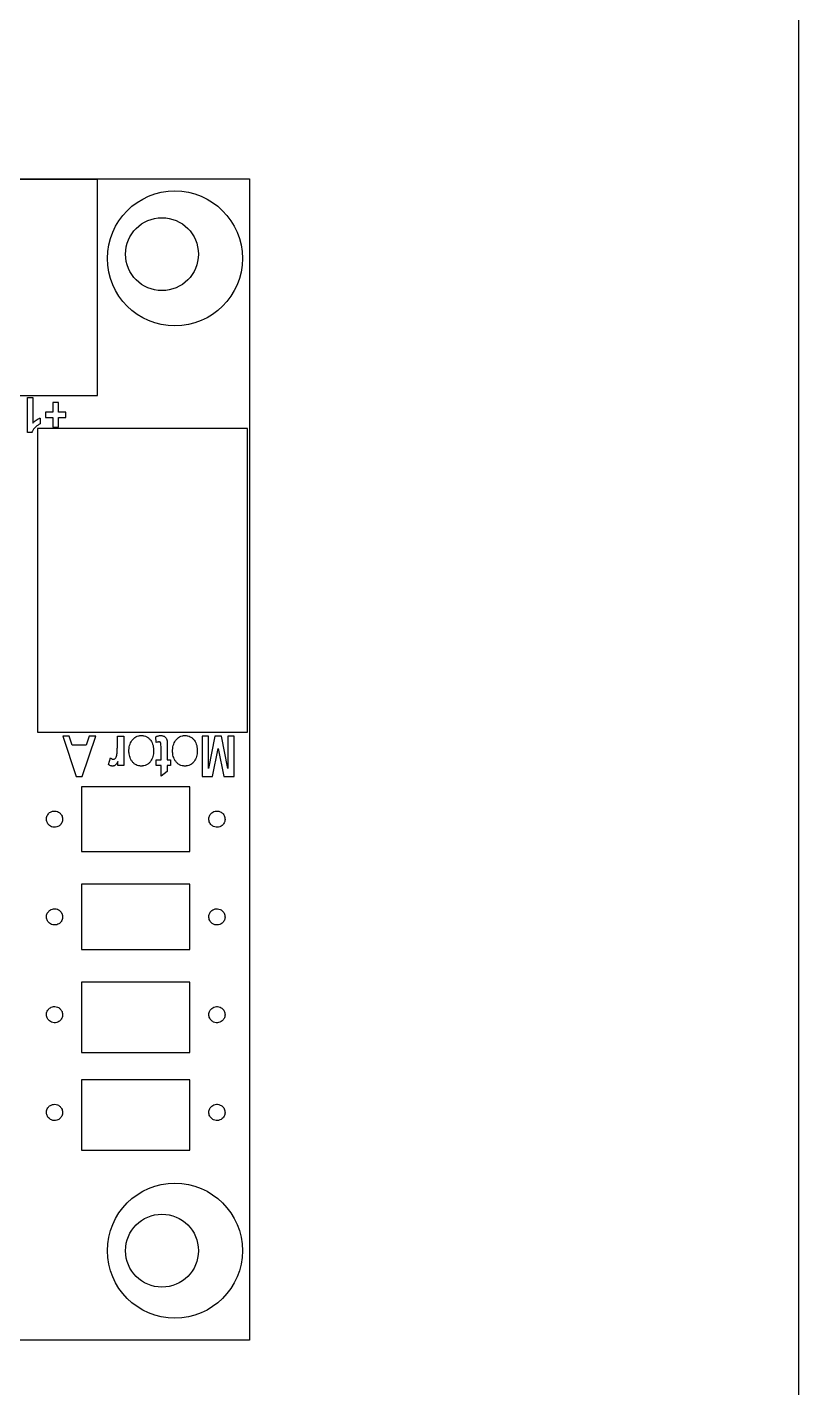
# Model space of a CAD drawing. Header units: millimetres. Extents: x -165 to 165, y -165 to 165.
# Drawn here: x -23.5 to 5.1, y 59.9 to 110.3 of the extents above; entities that cross this region are included whole.
import ezdxf

# ---------------------------------------------------------------- set-up
doc = ezdxf.new("R2010")
doc.units = ezdxf.units.MM
doc.layers.get('0').update_dxf_attribs({"linetype": 'CONTINUOUS'})

msp = doc.modelspace()

# ---------------------------------------------------------------- linework, layer by layer
for p, q in [((5.095, 0), (5.095, 144)), ((-23.48, 95.291), (-23.48, 96.591)), ((-23.48, 96.591), (-23.278, 96.591)), ((-23.278, 96.591), (-23.278, 95.646)), ((-23.008, 95.832), (-23.008, 95.612)), ((-23.314, 95.291), (-23.48, 95.291)), ((-20.148, 83.718), (-20.148, 84.055)), ((-20.148, 84.055), (-19.914, 84.055)), ((-19.914, 84.055), (-19.914, 82.964)), ((-18.705, 83.812), (-18.726, 84.031)), ((-18.297, 83.659), (-18.297, 83.178)), ((-20.479, 82.999), (-20.405, 83.245)), ((-18.707, 82.964), (-18.707, 83.178)), ((-18.707, 83.178), (-18.531, 83.178)), ((-18.531, 83.178), (-18.531, 83.629)), ((-18.297, 83.178), (-18.181, 83.178)), ((-18.181, 83.178), (-18.181, 82.964)), ((-20.129, 82.964), (-20.129, 83.119)), ((-19.914, 82.964), (-20.129, 82.964)), ((-18.531, 82.964), (-18.707, 82.964)), ((-18.531, 82.574), (-18.531, 82.964)), ((-18.297, 82.745), (-18.531, 82.574)), ((-18.181, 82.964), (-18.297, 82.964)), ((-18.297, 82.964), (-18.297, 82.745))]:
    msp.add_line(p, q)
for points in [[(-58.259, 104.686), (-15.259, 104.686), (-15.259, 61.686), (-58.259, 61.686)], [(-36.968, 104.659), (-36.968, 96.662), (-20.884, 96.662), (-20.884, 104.659)], [(-22.332, 96.406), (-22.535, 96.406), (-22.535, 96.051), (-22.805, 96.051), (-22.805, 95.849), (-22.535, 95.849), (-22.535, 95.494), (-22.332, 95.494), (-22.332, 95.849), (-22.062, 95.849), (-22.062, 96.051), (-22.332, 96.051)], [(-15.326, 95.444), (-23.102, 95.444), (-23.102, 84.199), (-15.326, 84.199)], [(-22.174, 84.055), (-21.67, 82.555), (-21.45, 82.555), (-20.947, 84.055), (-21.192, 84.055), (-21.298, 83.724), (-21.823, 83.724), (-21.93, 84.055)], [(-15.823, 84.055), (-16.057, 84.055), (-16.057, 82.855), (-16.296, 84.055), (-16.534, 84.055), (-16.778, 82.855), (-16.778, 84.055), (-17.012, 84.055), (-17.012, 82.555), (-16.629, 82.555), (-16.418, 83.598), (-16.21, 82.555), (-15.823, 82.555)], [(-17.459, 82.18), (-21.476, 82.18), (-21.476, 79.78), (-17.459, 79.78)], [(-17.459, 78.568), (-21.476, 78.568), (-21.476, 76.153), (-17.459, 76.153)], [(-17.459, 74.942), (-21.476, 74.942), (-21.476, 72.341), (-17.459, 72.341)], [(-17.459, 71.33), (-21.476, 71.33), (-21.476, 68.718), (-17.459, 68.718)]]:
    msp.add_lwpolyline(points, close=True)
for centre, radius in [((-18.016, 101.742), 2.5), ((-18.496, 101.9), 1.35), ((-18.016, 65), 2.5), ((-18.496, 65), 1.35)]:
    msp.add_circle(centre, radius)
for points, knots in [([(-23.278, 95.646), (-23.265, 95.659), (-23.255, 95.669), (-23.249, 95.676), (-23.239, 95.685), (-23.229, 95.695), (-23.219, 95.704), (-23.198, 95.722), (-23.176, 95.739), (-23.153, 95.754), (-23.13, 95.771), (-23.106, 95.785), (-23.083, 95.798), (-23.07, 95.804), (-23.058, 95.81), (-23.046, 95.816), (-23.037, 95.819), (-23.025, 95.825), (-23.008, 95.832)], [0, 0, 0, 0, 0.125, 0.125, 0.125, 0.25, 0.25, 0.25, 0.5, 0.5, 0.5, 0.75, 0.75, 0.75, 0.875, 0.875, 0.875, 1, 1, 1, 1]), ([(-23.008, 95.612), (-23.03, 95.602), (-23.048, 95.594), (-23.059, 95.588), (-23.075, 95.579), (-23.091, 95.569), (-23.107, 95.557), (-23.138, 95.535), (-23.167, 95.51), (-23.194, 95.483), (-23.223, 95.455), (-23.247, 95.426), (-23.266, 95.395), (-23.276, 95.379), (-23.285, 95.363), (-23.293, 95.345), (-23.298, 95.335), (-23.301, 95.327), (-23.304, 95.318), (-23.307, 95.313), (-23.31, 95.304), (-23.314, 95.291)], [0, 0, 0, 0, 0.125, 0.125, 0.125, 0.25, 0.25, 0.25, 0.5, 0.5, 0.5, 0.75, 0.75, 0.75, 0.875, 0.875, 0.875, 0.9375, 0.9375, 0.9375, 1, 1, 1, 1]), ([(-20.299, 83.198), (-20.291, 83.198), (-20.284, 83.198), (-20.28, 83.199), (-20.275, 83.2), (-20.269, 83.201), (-20.263, 83.203), (-20.251, 83.208), (-20.24, 83.213), (-20.23, 83.221), (-20.212, 83.235), (-20.198, 83.255), (-20.187, 83.28), (-20.179, 83.301), (-20.172, 83.324), (-20.167, 83.35), (-20.163, 83.371), (-20.16, 83.395), (-20.157, 83.423), (-20.154, 83.461), (-20.151, 83.51), (-20.15, 83.57), (-20.149, 83.6), (-20.148, 83.649), (-20.148, 83.718)], [0, 0, 0, 0, 0.03125, 0.03125, 0.03125, 0.0625, 0.0625, 0.0625, 0.125, 0.125, 0.125, 0.25, 0.25, 0.25, 0.375, 0.375, 0.375, 0.5, 0.5, 0.5, 0.75, 0.75, 0.75, 1, 1, 1, 1]), ([(-19.72, 83.503), (-19.719, 83.525), (-19.719, 83.542), (-19.718, 83.554), (-19.717, 83.57), (-19.716, 83.587), (-19.713, 83.605), (-19.709, 83.639), (-19.702, 83.672), (-19.693, 83.705), (-19.674, 83.773), (-19.645, 83.835), (-19.608, 83.889), (-19.596, 83.906), (-19.582, 83.923), (-19.566, 83.941), (-19.555, 83.953), (-19.543, 83.964), (-19.53, 83.976), (-19.508, 83.994), (-19.484, 84.011), (-19.458, 84.025), (-19.428, 84.041), (-19.397, 84.054), (-19.363, 84.062), (-19.347, 84.066), (-19.33, 84.069), (-19.313, 84.071), (-19.302, 84.072), (-19.285, 84.073), (-19.262, 84.074)], [0, 0, 0, 0, 0.0625, 0.0625, 0.0625, 0.125, 0.125, 0.125, 0.25, 0.25, 0.25, 0.5, 0.5, 0.5, 0.581633, 0.581633, 0.581633, 0.642857, 0.642857, 0.642857, 0.75, 0.75, 0.75, 0.875, 0.875, 0.875, 0.9375, 0.9375, 0.9375, 1, 1, 1, 1]), ([(-19.262, 84.074), (-19.239, 84.074), (-19.222, 84.073), (-19.21, 84.071), (-19.193, 84.07), (-19.176, 84.067), (-19.159, 84.063), (-19.125, 84.055), (-19.093, 84.043), (-19.062, 84.027), (-19.032, 84.011), (-19.003, 83.991), (-18.977, 83.967), (-18.95, 83.943), (-18.927, 83.917), (-18.908, 83.89), (-18.87, 83.837), (-18.843, 83.774), (-18.826, 83.7), (-18.818, 83.669), (-18.813, 83.635), (-18.809, 83.598), (-18.807, 83.581), (-18.806, 83.564), (-18.805, 83.546), (-18.805, 83.534), (-18.804, 83.517), (-18.804, 83.494)], [0, 0, 0, 0, 0.0625, 0.0625, 0.0625, 0.125, 0.125, 0.125, 0.25, 0.25, 0.25, 0.375, 0.375, 0.375, 0.5, 0.5, 0.5, 0.75, 0.75, 0.75, 0.875, 0.875, 0.875, 0.9375, 0.9375, 0.9375, 1, 1, 1, 1]), ([(-18.726, 84.031), (-18.706, 84.04), (-18.691, 84.047), (-18.681, 84.05), (-18.667, 84.056), (-18.651, 84.06), (-18.633, 84.064), (-18.616, 84.068), (-18.6, 84.07), (-18.585, 84.072), (-18.574, 84.073), (-18.557, 84.074), (-18.536, 84.074)], [0, 0, 0, 0, 0.25, 0.25, 0.25, 0.5, 0.5, 0.5, 0.75, 0.75, 0.75, 1, 1, 1, 1]), ([(-18.603, 83.84), (-18.614, 83.84), (-18.623, 83.839), (-18.629, 83.837), (-18.637, 83.836), (-18.645, 83.834), (-18.655, 83.831), (-18.667, 83.827), (-18.683, 83.821), (-18.705, 83.812)], [0, 0, 0, 0, 0.25, 0.25, 0.25, 0.5, 0.5, 0.5, 1, 1, 1, 1]), ([(-18.539, 83.798), (-18.543, 83.807), (-18.546, 83.813), (-18.549, 83.816), (-18.553, 83.822), (-18.558, 83.826), (-18.564, 83.83), (-18.57, 83.834), (-18.576, 83.837), (-18.583, 83.838), (-18.587, 83.839), (-18.594, 83.84), (-18.603, 83.84)], [0, 0, 0, 0, 0.25, 0.25, 0.25, 0.5, 0.5, 0.5, 0.75, 0.75, 0.75, 1, 1, 1, 1]), ([(-18.531, 83.629), (-18.531, 83.652), (-18.531, 83.681), (-18.532, 83.714), (-18.533, 83.74), (-18.534, 83.759), (-18.535, 83.77), (-18.536, 83.777), (-18.536, 83.782), (-18.536, 83.785), (-18.537, 83.789), (-18.538, 83.793), (-18.539, 83.798)], [0, 0, 0, 0, 0.5, 0.5, 0.5, 0.833333, 0.833333, 0.833333, 0.916667, 0.916667, 0.916667, 1, 1, 1, 1]), ([(-18.536, 84.074), (-18.518, 84.074), (-18.506, 84.073), (-18.497, 84.072), (-18.485, 84.071), (-18.472, 84.069), (-18.459, 84.065), (-18.441, 84.061), (-18.425, 84.054), (-18.412, 84.047), (-18.404, 84.043), (-18.397, 84.038), (-18.39, 84.033), (-18.37, 84.018), (-18.353, 83.999), (-18.34, 83.976), (-18.333, 83.965), (-18.328, 83.953), (-18.323, 83.941), (-18.32, 83.933), (-18.317, 83.921), (-18.312, 83.905)], [0, 0, 0, 0, 0.125, 0.125, 0.125, 0.25, 0.25, 0.25, 0.416667, 0.416667, 0.416667, 0.5, 0.5, 0.5, 0.75, 0.75, 0.75, 0.875, 0.875, 0.875, 1, 1, 1, 1]), ([(-18.312, 83.905), (-18.309, 83.891), (-18.307, 83.88), (-18.306, 83.87), (-18.305, 83.861), (-18.304, 83.849), (-18.303, 83.835), (-18.301, 83.82), (-18.3, 83.802), (-18.3, 83.782), (-18.299, 83.757), (-18.298, 83.734), (-18.298, 83.712), (-18.298, 83.701), (-18.298, 83.683), (-18.297, 83.659)], [0, 0, 0, 0, 0.142857, 0.142857, 0.142857, 0.285714, 0.285714, 0.285714, 0.5, 0.5, 0.5, 0.785714, 0.785714, 0.785714, 1, 1, 1, 1]), ([(-18.103, 83.503), (-18.102, 83.525), (-18.102, 83.542), (-18.101, 83.554), (-18.1, 83.57), (-18.099, 83.587), (-18.096, 83.605), (-18.092, 83.639), (-18.085, 83.672), (-18.076, 83.705), (-18.057, 83.773), (-18.028, 83.835), (-17.991, 83.889), (-17.979, 83.906), (-17.965, 83.923), (-17.949, 83.941), (-17.938, 83.953), (-17.926, 83.964), (-17.913, 83.976), (-17.891, 83.994), (-17.867, 84.011), (-17.841, 84.025), (-17.811, 84.041), (-17.78, 84.054), (-17.747, 84.062), (-17.73, 84.066), (-17.713, 84.069), (-17.696, 84.071), (-17.685, 84.072), (-17.668, 84.073), (-17.645, 84.074)], [0, 0, 0, 0, 0.0625, 0.0625, 0.0625, 0.125, 0.125, 0.125, 0.25, 0.25, 0.25, 0.5, 0.5, 0.5, 0.581633, 0.581633, 0.581633, 0.642857, 0.642857, 0.642857, 0.75, 0.75, 0.75, 0.875, 0.875, 0.875, 0.9375, 0.9375, 0.9375, 1, 1, 1, 1]), ([(-17.645, 84.074), (-17.622, 84.074), (-17.605, 84.073), (-17.594, 84.071), (-17.577, 84.07), (-17.559, 84.067), (-17.542, 84.063), (-17.508, 84.055), (-17.476, 84.043), (-17.445, 84.027), (-17.415, 84.011), (-17.386, 83.991), (-17.36, 83.967), (-17.333, 83.943), (-17.31, 83.917), (-17.291, 83.89), (-17.253, 83.837), (-17.226, 83.774), (-17.209, 83.7), (-17.201, 83.669), (-17.196, 83.635), (-17.192, 83.598), (-17.19, 83.581), (-17.189, 83.564), (-17.188, 83.546), (-17.188, 83.534), (-17.188, 83.517), (-17.187, 83.494)], [0, 0, 0, 0, 0.0625, 0.0625, 0.0625, 0.125, 0.125, 0.125, 0.25, 0.25, 0.25, 0.375, 0.375, 0.375, 0.5, 0.5, 0.5, 0.75, 0.75, 0.75, 0.875, 0.875, 0.875, 0.9375, 0.9375, 0.9375, 1, 1, 1, 1]), ([(-20.405, 83.245), (-20.395, 83.237), (-20.387, 83.231), (-20.382, 83.227), (-20.374, 83.221), (-20.365, 83.216), (-20.356, 83.212), (-20.346, 83.207), (-20.337, 83.204), (-20.328, 83.202), (-20.322, 83.2), (-20.312, 83.199), (-20.299, 83.198)], [0, 0, 0, 0, 0.25, 0.25, 0.25, 0.5, 0.5, 0.5, 0.75, 0.75, 0.75, 1, 1, 1, 1]), ([(-19.261, 82.944), (-19.284, 82.945), (-19.3, 82.946), (-19.312, 82.947), (-19.329, 82.948), (-19.345, 82.951), (-19.362, 82.954), (-19.396, 82.962), (-19.427, 82.973), (-19.457, 82.988), (-19.487, 83.004), (-19.514, 83.023), (-19.539, 83.046), (-19.562, 83.067), (-19.584, 83.093), (-19.605, 83.122), (-19.624, 83.15), (-19.641, 83.179), (-19.656, 83.21), (-19.671, 83.242), (-19.683, 83.273), (-19.692, 83.304), (-19.701, 83.335), (-19.708, 83.368), (-19.713, 83.402), (-19.715, 83.419), (-19.717, 83.436), (-19.718, 83.453), (-19.719, 83.464), (-19.719, 83.481), (-19.72, 83.503)], [0, 0, 0, 0, 0.0625, 0.0625, 0.0625, 0.125, 0.125, 0.125, 0.25, 0.25, 0.25, 0.375, 0.375, 0.375, 0.5, 0.5, 0.5, 0.625, 0.625, 0.625, 0.75, 0.75, 0.75, 0.875, 0.875, 0.875, 0.9375, 0.9375, 0.9375, 1, 1, 1, 1]), ([(-18.804, 83.494), (-18.805, 83.472), (-18.805, 83.455), (-18.806, 83.444), (-18.807, 83.427), (-18.808, 83.41), (-18.81, 83.394), (-18.815, 83.361), (-18.822, 83.329), (-18.831, 83.297), (-18.841, 83.265), (-18.853, 83.234), (-18.868, 83.204), (-18.883, 83.173), (-18.9, 83.144), (-18.919, 83.118), (-18.939, 83.09), (-18.961, 83.065), (-18.985, 83.044), (-19.01, 83.023), (-19.038, 83.004), (-19.068, 82.989), (-19.098, 82.974), (-19.129, 82.962), (-19.162, 82.955), (-19.178, 82.951), (-19.195, 82.949), (-19.211, 82.947), (-19.222, 82.946), (-19.239, 82.945), (-19.261, 82.944)], [0, 0, 0, 0, 0.0625, 0.0625, 0.0625, 0.125, 0.125, 0.125, 0.25, 0.25, 0.25, 0.375, 0.375, 0.375, 0.5, 0.5, 0.5, 0.625, 0.625, 0.625, 0.75, 0.75, 0.75, 0.875, 0.875, 0.875, 0.9375, 0.9375, 0.9375, 1, 1, 1, 1]), ([(-17.644, 82.944), (-17.667, 82.945), (-17.684, 82.946), (-17.695, 82.947), (-17.712, 82.948), (-17.728, 82.951), (-17.745, 82.954), (-17.779, 82.962), (-17.811, 82.973), (-17.84, 82.988), (-17.87, 83.004), (-17.897, 83.023), (-17.922, 83.046), (-17.945, 83.067), (-17.967, 83.093), (-17.988, 83.122), (-18.007, 83.15), (-18.024, 83.179), (-18.039, 83.21), (-18.054, 83.242), (-18.067, 83.273), (-18.075, 83.304), (-18.084, 83.335), (-18.091, 83.368), (-18.096, 83.402), (-18.099, 83.419), (-18.1, 83.436), (-18.101, 83.453), (-18.102, 83.464), (-18.102, 83.481), (-18.103, 83.503)], [0, 0, 0, 0, 0.0625, 0.0625, 0.0625, 0.125, 0.125, 0.125, 0.25, 0.25, 0.25, 0.375, 0.375, 0.375, 0.5, 0.5, 0.5, 0.625, 0.625, 0.625, 0.75, 0.75, 0.75, 0.875, 0.875, 0.875, 0.9375, 0.9375, 0.9375, 1, 1, 1, 1]), ([(-17.187, 83.494), (-17.188, 83.472), (-17.188, 83.455), (-17.189, 83.444), (-17.19, 83.427), (-17.192, 83.41), (-17.194, 83.394), (-17.198, 83.361), (-17.205, 83.329), (-17.214, 83.297), (-17.224, 83.265), (-17.236, 83.234), (-17.251, 83.204), (-17.266, 83.173), (-17.283, 83.144), (-17.302, 83.118), (-17.322, 83.09), (-17.345, 83.065), (-17.369, 83.044), (-17.393, 83.023), (-17.421, 83.004), (-17.451, 82.989), (-17.481, 82.974), (-17.512, 82.962), (-17.545, 82.955), (-17.561, 82.951), (-17.578, 82.949), (-17.594, 82.947), (-17.605, 82.946), (-17.622, 82.945), (-17.644, 82.944)], [0, 0, 0, 0, 0.0625, 0.0625, 0.0625, 0.125, 0.125, 0.125, 0.25, 0.25, 0.25, 0.375, 0.375, 0.375, 0.5, 0.5, 0.5, 0.625, 0.625, 0.625, 0.75, 0.75, 0.75, 0.875, 0.875, 0.875, 0.9375, 0.9375, 0.9375, 1, 1, 1, 1]), ([(-20.328, 82.944), (-20.346, 82.945), (-20.36, 82.946), (-20.369, 82.948), (-20.381, 82.95), (-20.394, 82.954), (-20.408, 82.959), (-20.421, 82.964), (-20.434, 82.97), (-20.445, 82.976), (-20.453, 82.981), (-20.464, 82.988), (-20.479, 82.999)], [0, 0, 0, 0, 0.25, 0.25, 0.25, 0.5, 0.5, 0.5, 0.75, 0.75, 0.75, 1, 1, 1, 1]), ([(-20.129, 83.119), (-20.144, 83.09), (-20.155, 83.069), (-20.162, 83.057), (-20.167, 83.05), (-20.173, 83.04), (-20.182, 83.028), (-20.19, 83.017), (-20.197, 83.007), (-20.203, 83), (-20.213, 82.99), (-20.221, 82.982), (-20.229, 82.976), (-20.238, 82.969), (-20.248, 82.963), (-20.259, 82.958), (-20.27, 82.953), (-20.282, 82.95), (-20.293, 82.948), (-20.301, 82.946), (-20.313, 82.945), (-20.328, 82.944)], [0, 0, 0, 0, 0.25, 0.25, 0.25, 0.375, 0.375, 0.375, 0.5, 0.5, 0.5, 0.625, 0.625, 0.625, 0.75, 0.75, 0.75, 0.875, 0.875, 0.875, 1, 1, 1, 1]), ([(-22.539, 80.686), (-22.604, 80.701), (-22.659, 80.733), (-22.702, 80.783), (-22.732, 80.817), (-22.752, 80.855), (-22.764, 80.897), (-22.771, 80.921), (-22.774, 80.945), (-22.775, 80.969), (-22.776, 80.994), (-22.774, 81.019), (-22.769, 81.043), (-22.763, 81.067), (-22.755, 81.091), (-22.744, 81.113), (-22.733, 81.135), (-22.72, 81.155), (-22.704, 81.173), (-22.675, 81.208), (-22.641, 81.234), (-22.601, 81.252), (-22.54, 81.28), (-22.477, 81.287), (-22.412, 81.273)], [0, 0, 0, 0, 0.125, 0.125, 0.125, 0.1875, 0.1875, 0.1875, 0.21875, 0.21875, 0.21875, 0.25, 0.25, 0.25, 0.28125, 0.28125, 0.28125, 0.3125, 0.3125, 0.3125, 0.375, 0.375, 0.375, 0.5, 0.5, 0.5, 0.5]), ([(-22.412, 81.273), (-22.383, 81.266), (-22.357, 81.257), (-22.332, 81.243), (-22.3, 81.226), (-22.273, 81.203), (-22.249, 81.176), (-22.22, 81.142), (-22.199, 81.104), (-22.187, 81.062), (-22.18, 81.038), (-22.177, 81.014), (-22.176, 80.99), (-22.175, 80.964), (-22.177, 80.94), (-22.182, 80.916), (-22.188, 80.892), (-22.196, 80.868), (-22.207, 80.846), (-22.218, 80.824), (-22.231, 80.803), (-22.247, 80.786), (-22.276, 80.751), (-22.31, 80.725), (-22.35, 80.707), (-22.411, 80.679), (-22.474, 80.672), (-22.539, 80.686)], [0, 0, 0, 0, 0.0625, 0.0625, 0.0625, 0.125, 0.125, 0.125, 0.1875, 0.1875, 0.1875, 0.21875, 0.21875, 0.21875, 0.25, 0.25, 0.25, 0.28125, 0.28125, 0.28125, 0.3125, 0.3125, 0.3125, 0.375, 0.375, 0.375, 0.5, 0.5, 0.5, 0.5]), ([(-16.396, 80.686), (-16.461, 80.672), (-16.524, 80.679), (-16.585, 80.707), (-16.625, 80.726), (-16.66, 80.752), (-16.688, 80.786), (-16.704, 80.804), (-16.717, 80.824), (-16.728, 80.846), (-16.739, 80.869), (-16.747, 80.892), (-16.753, 80.916), (-16.758, 80.941), (-16.76, 80.965), (-16.759, 80.99), (-16.758, 81.015), (-16.754, 81.039), (-16.748, 81.062), (-16.736, 81.105), (-16.715, 81.143), (-16.686, 81.176), (-16.642, 81.226), (-16.588, 81.259), (-16.523, 81.273)], [0.5, 0.5, 0.5, 0.5, 0.625, 0.625, 0.625, 0.6875, 0.6875, 0.6875, 0.71875, 0.71875, 0.71875, 0.75, 0.75, 0.75, 0.78125, 0.78125, 0.78125, 0.8125, 0.8125, 0.8125, 0.875, 0.875, 0.875, 1, 1, 1, 1]), ([(-16.523, 81.273), (-16.494, 81.279), (-16.466, 81.281), (-16.437, 81.279), (-16.402, 81.276), (-16.367, 81.267), (-16.334, 81.252), (-16.293, 81.233), (-16.259, 81.207), (-16.23, 81.173), (-16.215, 81.155), (-16.202, 81.135), (-16.191, 81.113), (-16.179, 81.09), (-16.171, 81.067), (-16.166, 81.043), (-16.161, 81.018), (-16.159, 80.994), (-16.16, 80.969), (-16.161, 80.944), (-16.164, 80.92), (-16.171, 80.897), (-16.183, 80.854), (-16.204, 80.816), (-16.233, 80.783), (-16.277, 80.732), (-16.331, 80.7), (-16.396, 80.686)], [0, 0, 0, 0, 0.0625, 0.0625, 0.0625, 0.125, 0.125, 0.125, 0.1875, 0.1875, 0.1875, 0.21875, 0.21875, 0.21875, 0.25, 0.25, 0.25, 0.28125, 0.28125, 0.28125, 0.3125, 0.3125, 0.3125, 0.375, 0.375, 0.375, 0.5, 0.5, 0.5, 0.5]), ([(-22.539, 77.066), (-22.604, 77.081), (-22.659, 77.113), (-22.702, 77.163), (-22.732, 77.197), (-22.752, 77.235), (-22.764, 77.277), (-22.771, 77.301), (-22.774, 77.325), (-22.775, 77.349), (-22.776, 77.374), (-22.774, 77.399), (-22.769, 77.423), (-22.763, 77.447), (-22.755, 77.471), (-22.744, 77.493), (-22.733, 77.515), (-22.72, 77.535), (-22.704, 77.553), (-22.675, 77.588), (-22.641, 77.614), (-22.601, 77.632), (-22.54, 77.66), (-22.477, 77.667), (-22.412, 77.653)], [0, 0, 0, 0, 0.125, 0.125, 0.125, 0.1875, 0.1875, 0.1875, 0.21875, 0.21875, 0.21875, 0.25, 0.25, 0.25, 0.28125, 0.28125, 0.28125, 0.3125, 0.3125, 0.3125, 0.375, 0.375, 0.375, 0.5, 0.5, 0.5, 0.5]), ([(-22.412, 77.653), (-22.383, 77.646), (-22.357, 77.637), (-22.332, 77.623), (-22.3, 77.606), (-22.273, 77.583), (-22.249, 77.556), (-22.22, 77.522), (-22.199, 77.484), (-22.187, 77.442), (-22.18, 77.418), (-22.177, 77.394), (-22.176, 77.37), (-22.175, 77.344), (-22.177, 77.32), (-22.182, 77.296), (-22.188, 77.272), (-22.196, 77.248), (-22.207, 77.226), (-22.218, 77.204), (-22.231, 77.183), (-22.247, 77.166), (-22.276, 77.131), (-22.31, 77.105), (-22.35, 77.087), (-22.411, 77.059), (-22.474, 77.052), (-22.539, 77.066)], [0, 0, 0, 0, 0.0625, 0.0625, 0.0625, 0.125, 0.125, 0.125, 0.1875, 0.1875, 0.1875, 0.21875, 0.21875, 0.21875, 0.25, 0.25, 0.25, 0.28125, 0.28125, 0.28125, 0.3125, 0.3125, 0.3125, 0.375, 0.375, 0.375, 0.5, 0.5, 0.5, 0.5]), ([(-16.396, 77.066), (-16.461, 77.052), (-16.524, 77.059), (-16.585, 77.087), (-16.625, 77.106), (-16.66, 77.132), (-16.688, 77.166), (-16.704, 77.184), (-16.717, 77.204), (-16.728, 77.226), (-16.739, 77.249), (-16.747, 77.272), (-16.753, 77.296), (-16.758, 77.321), (-16.76, 77.345), (-16.759, 77.37), (-16.758, 77.395), (-16.754, 77.419), (-16.748, 77.442), (-16.736, 77.485), (-16.715, 77.523), (-16.686, 77.556), (-16.642, 77.606), (-16.588, 77.639), (-16.523, 77.653)], [0.5, 0.5, 0.5, 0.5, 0.625, 0.625, 0.625, 0.6875, 0.6875, 0.6875, 0.71875, 0.71875, 0.71875, 0.75, 0.75, 0.75, 0.78125, 0.78125, 0.78125, 0.8125, 0.8125, 0.8125, 0.875, 0.875, 0.875, 1, 1, 1, 1]), ([(-16.523, 77.653), (-16.494, 77.659), (-16.466, 77.661), (-16.437, 77.659), (-16.402, 77.656), (-16.367, 77.647), (-16.334, 77.632), (-16.293, 77.613), (-16.259, 77.587), (-16.23, 77.553), (-16.215, 77.535), (-16.202, 77.515), (-16.191, 77.493), (-16.179, 77.47), (-16.171, 77.447), (-16.166, 77.423), (-16.161, 77.398), (-16.159, 77.374), (-16.16, 77.349), (-16.161, 77.324), (-16.164, 77.3), (-16.171, 77.277), (-16.183, 77.234), (-16.204, 77.196), (-16.233, 77.163), (-16.277, 77.112), (-16.331, 77.08), (-16.396, 77.066)], [0, 0, 0, 0, 0.0625, 0.0625, 0.0625, 0.125, 0.125, 0.125, 0.1875, 0.1875, 0.1875, 0.21875, 0.21875, 0.21875, 0.25, 0.25, 0.25, 0.28125, 0.28125, 0.28125, 0.3125, 0.3125, 0.3125, 0.375, 0.375, 0.375, 0.5, 0.5, 0.5, 0.5]), ([(-22.539, 73.446), (-22.604, 73.461), (-22.659, 73.493), (-22.702, 73.543), (-22.732, 73.577), (-22.752, 73.615), (-22.764, 73.657), (-22.771, 73.681), (-22.774, 73.705), (-22.775, 73.729), (-22.776, 73.754), (-22.774, 73.779), (-22.769, 73.803), (-22.763, 73.827), (-22.755, 73.851), (-22.744, 73.873), (-22.733, 73.895), (-22.72, 73.915), (-22.704, 73.933), (-22.675, 73.968), (-22.641, 73.994), (-22.601, 74.012), (-22.54, 74.04), (-22.477, 74.047), (-22.412, 74.033)], [0, 0, 0, 0, 0.125, 0.125, 0.125, 0.1875, 0.1875, 0.1875, 0.21875, 0.21875, 0.21875, 0.25, 0.25, 0.25, 0.28125, 0.28125, 0.28125, 0.3125, 0.3125, 0.3125, 0.375, 0.375, 0.375, 0.5, 0.5, 0.5, 0.5]), ([(-22.412, 74.033), (-22.383, 74.026), (-22.357, 74.017), (-22.332, 74.003), (-22.3, 73.986), (-22.273, 73.963), (-22.249, 73.936), (-22.22, 73.902), (-22.199, 73.864), (-22.187, 73.822), (-22.18, 73.798), (-22.177, 73.774), (-22.176, 73.75), (-22.175, 73.724), (-22.177, 73.7), (-22.182, 73.676), (-22.188, 73.652), (-22.196, 73.628), (-22.207, 73.606), (-22.218, 73.584), (-22.231, 73.563), (-22.247, 73.546), (-22.276, 73.511), (-22.31, 73.485), (-22.35, 73.467), (-22.411, 73.439), (-22.474, 73.432), (-22.539, 73.446)], [0, 0, 0, 0, 0.0625, 0.0625, 0.0625, 0.125, 0.125, 0.125, 0.1875, 0.1875, 0.1875, 0.21875, 0.21875, 0.21875, 0.25, 0.25, 0.25, 0.28125, 0.28125, 0.28125, 0.3125, 0.3125, 0.3125, 0.375, 0.375, 0.375, 0.5, 0.5, 0.5, 0.5]), ([(-16.396, 73.446), (-16.461, 73.432), (-16.524, 73.439), (-16.585, 73.467), (-16.625, 73.486), (-16.66, 73.512), (-16.688, 73.546), (-16.704, 73.564), (-16.717, 73.584), (-16.728, 73.606), (-16.739, 73.629), (-16.747, 73.652), (-16.753, 73.676), (-16.758, 73.701), (-16.76, 73.725), (-16.759, 73.75), (-16.758, 73.775), (-16.754, 73.799), (-16.748, 73.822), (-16.736, 73.865), (-16.715, 73.903), (-16.686, 73.936), (-16.642, 73.986), (-16.588, 74.019), (-16.523, 74.033)], [0.5, 0.5, 0.5, 0.5, 0.625, 0.625, 0.625, 0.6875, 0.6875, 0.6875, 0.71875, 0.71875, 0.71875, 0.75, 0.75, 0.75, 0.78125, 0.78125, 0.78125, 0.8125, 0.8125, 0.8125, 0.875, 0.875, 0.875, 1, 1, 1, 1]), ([(-16.523, 74.033), (-16.494, 74.039), (-16.466, 74.041), (-16.437, 74.039), (-16.402, 74.036), (-16.367, 74.027), (-16.334, 74.012), (-16.293, 73.993), (-16.259, 73.967), (-16.23, 73.933), (-16.215, 73.915), (-16.202, 73.895), (-16.191, 73.873), (-16.179, 73.85), (-16.171, 73.827), (-16.166, 73.803), (-16.161, 73.778), (-16.159, 73.754), (-16.16, 73.729), (-16.161, 73.704), (-16.164, 73.68), (-16.171, 73.657), (-16.183, 73.614), (-16.204, 73.576), (-16.233, 73.543), (-16.277, 73.492), (-16.331, 73.46), (-16.396, 73.446)], [0, 0, 0, 0, 0.0625, 0.0625, 0.0625, 0.125, 0.125, 0.125, 0.1875, 0.1875, 0.1875, 0.21875, 0.21875, 0.21875, 0.25, 0.25, 0.25, 0.28125, 0.28125, 0.28125, 0.3125, 0.3125, 0.3125, 0.375, 0.375, 0.375, 0.5, 0.5, 0.5, 0.5]), ([(-22.539, 69.826), (-22.604, 69.841), (-22.659, 69.873), (-22.702, 69.923), (-22.732, 69.957), (-22.752, 69.995), (-22.764, 70.037), (-22.771, 70.061), (-22.774, 70.085), (-22.775, 70.109), (-22.776, 70.134), (-22.774, 70.159), (-22.769, 70.183), (-22.763, 70.207), (-22.755, 70.231), (-22.744, 70.253), (-22.733, 70.275), (-22.72, 70.295), (-22.704, 70.313), (-22.675, 70.348), (-22.641, 70.374), (-22.601, 70.392), (-22.54, 70.42), (-22.477, 70.427), (-22.412, 70.413)], [0, 0, 0, 0, 0.125, 0.125, 0.125, 0.1875, 0.1875, 0.1875, 0.21875, 0.21875, 0.21875, 0.25, 0.25, 0.25, 0.28125, 0.28125, 0.28125, 0.3125, 0.3125, 0.3125, 0.375, 0.375, 0.375, 0.5, 0.5, 0.5, 0.5]), ([(-22.412, 70.413), (-22.383, 70.406), (-22.357, 70.397), (-22.332, 70.383), (-22.3, 70.366), (-22.273, 70.343), (-22.249, 70.316), (-22.22, 70.282), (-22.199, 70.244), (-22.187, 70.202), (-22.18, 70.178), (-22.177, 70.154), (-22.176, 70.13), (-22.175, 70.104), (-22.177, 70.08), (-22.182, 70.056), (-22.188, 70.032), (-22.196, 70.008), (-22.207, 69.986), (-22.218, 69.964), (-22.231, 69.943), (-22.247, 69.926), (-22.276, 69.891), (-22.31, 69.865), (-22.35, 69.847), (-22.411, 69.819), (-22.474, 69.812), (-22.539, 69.826)], [0, 0, 0, 0, 0.0625, 0.0625, 0.0625, 0.125, 0.125, 0.125, 0.1875, 0.1875, 0.1875, 0.21875, 0.21875, 0.21875, 0.25, 0.25, 0.25, 0.28125, 0.28125, 0.28125, 0.3125, 0.3125, 0.3125, 0.375, 0.375, 0.375, 0.5, 0.5, 0.5, 0.5]), ([(-16.396, 69.826), (-16.461, 69.812), (-16.524, 69.819), (-16.585, 69.847), (-16.625, 69.866), (-16.66, 69.892), (-16.688, 69.926), (-16.704, 69.944), (-16.717, 69.964), (-16.728, 69.986), (-16.739, 70.009), (-16.747, 70.032), (-16.753, 70.056), (-16.758, 70.081), (-16.76, 70.105), (-16.759, 70.13), (-16.758, 70.155), (-16.754, 70.179), (-16.748, 70.202), (-16.736, 70.245), (-16.715, 70.283), (-16.686, 70.316), (-16.642, 70.366), (-16.588, 70.399), (-16.523, 70.413)], [0.5, 0.5, 0.5, 0.5, 0.625, 0.625, 0.625, 0.6875, 0.6875, 0.6875, 0.71875, 0.71875, 0.71875, 0.75, 0.75, 0.75, 0.78125, 0.78125, 0.78125, 0.8125, 0.8125, 0.8125, 0.875, 0.875, 0.875, 1, 1, 1, 1]), ([(-16.523, 70.413), (-16.494, 70.419), (-16.466, 70.421), (-16.437, 70.419), (-16.402, 70.416), (-16.367, 70.407), (-16.334, 70.392), (-16.293, 70.373), (-16.259, 70.347), (-16.23, 70.313), (-16.215, 70.295), (-16.202, 70.275), (-16.191, 70.253), (-16.179, 70.23), (-16.171, 70.207), (-16.166, 70.183), (-16.161, 70.158), (-16.159, 70.134), (-16.16, 70.109), (-16.161, 70.084), (-16.164, 70.06), (-16.171, 70.037), (-16.183, 69.994), (-16.204, 69.956), (-16.233, 69.923), (-16.277, 69.872), (-16.331, 69.84), (-16.396, 69.826)], [0, 0, 0, 0, 0.0625, 0.0625, 0.0625, 0.125, 0.125, 0.125, 0.1875, 0.1875, 0.1875, 0.21875, 0.21875, 0.21875, 0.25, 0.25, 0.25, 0.28125, 0.28125, 0.28125, 0.3125, 0.3125, 0.3125, 0.375, 0.375, 0.375, 0.5, 0.5, 0.5, 0.5])]:
    msp.add_open_spline(points, degree=3, knots=knots)

doc.saveas('drawing.dxf')
